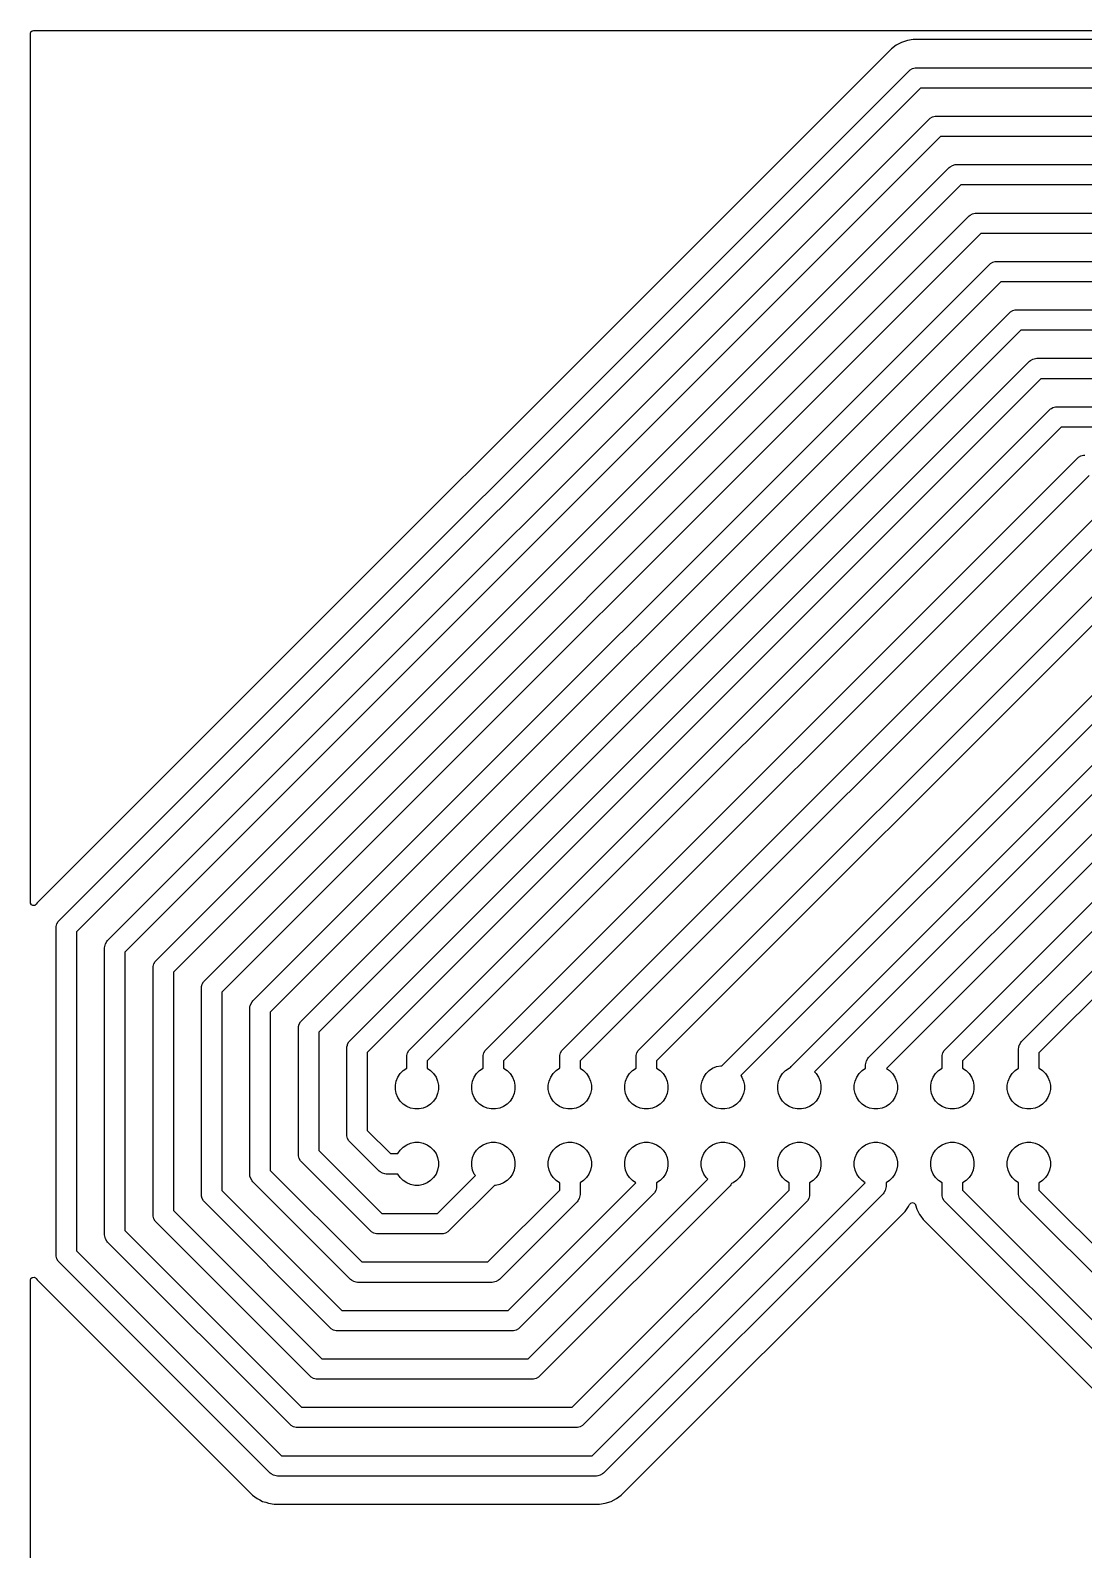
# Model space of a CAD drawing. Header units: millimetres. Extents: x 1 to 179, y 1 to 120.
# Drawn here: x 0.5 to 41.8, y 60.7 to 120.2 of the extents above; entities that cross this region are included whole.
import ezdxf

# ---------------------------------------------------------------- set-up
doc = ezdxf.new("R2010")
doc.units = ezdxf.units.MM
doc.layers.add('F.Cu', color=13, linetype='CONTINUOUS', true_color=0xc83434)

msp = doc.modelspace()

# ---------------------------------------------------------------- linework, layer by layer
at = {"layer": 'F.Cu', "linetype": 'CONTINUOUS'}
for p, q in [((0.5005, 120.1255), (0.520185, 120.192539)), ((0.5005, 86.040153), (0.5005, 120.1255)), ((0.520185, 120.192539), (0.572989, 120.238294)), ((0.572989, 120.238294), (0.6245, 120.2495)), ((0.6245, 120.2495), (179.3755, 120.2495)), ((34.898161, 119.849057), (34.673533, 119.77607)), ((35.131433, 119.886003), (34.898161, 119.849057)), ((35.131438, 119.886003), (35.131433, 119.886003)), ((35.367622, 119.886003), (35.131438, 119.886003)), ((95.271409, 119.886003), (35.367622, 119.886003)), ((34.272018, 119.530019), (0.766138, 86.024139)), ((34.463095, 119.668846), (34.272018, 119.530019)), ((34.673533, 119.77607), (34.463095, 119.668846)), ((1.62781, 85.329469), (34.966687, 118.668346)), ((34.966687, 118.668346), (35.006025, 118.702844)), ((35.006025, 118.702844), (35.096456, 118.755055)), ((35.096456, 118.755055), (35.19732, 118.782081)), ((35.19732, 118.782081), (35.24953, 118.785503)), ((35.24953, 118.785503), (95.153317, 118.785503)), ((35.415216, 117.985503), (2.310653, 84.88094)), ((94.987631, 117.985503), (35.415216, 117.985503)), ((35.793031, 116.802844), (35.883462, 116.855055)), ((35.883462, 116.855055), (35.984326, 116.882081)), ((35.984326, 116.882081), (36.036536, 116.885503)), ((36.036536, 116.885503), (94.366311, 116.885503)), ((3.52781, 84.542463), (35.753693, 116.768346)), ((35.753693, 116.768346), (35.793031, 116.802844)), ((36.202222, 116.085503), (4.210653, 84.093934)), ((94.200625, 116.085503), (36.202222, 116.085503)), ((5.42781, 83.755457), (36.5407, 114.868346)), ((36.5407, 114.868346), (36.580037, 114.902844)), ((36.580037, 114.902844), (36.670469, 114.955055)), ((36.670469, 114.955055), (36.771332, 114.982081)), ((36.771332, 114.982081), (36.823542, 114.985503)), ((36.823542, 114.985503), (91.489968, 114.985503)), ((36.989227, 114.185503), (6.110653, 83.306929)), ((91.324282, 114.185503), (36.989227, 114.185503)), ((7.32781, 82.968451), (37.327705, 112.968345)), ((37.327705, 112.968345), (37.367043, 113.002844)), ((37.367043, 113.002844), (37.457475, 113.055055)), ((37.457475, 113.055055), (37.558338, 113.082081)), ((37.558338, 113.082081), (37.610548, 113.085503)), ((37.610548, 113.085503), (90.702962, 113.085503)), ((37.776233, 112.285503), (8.010653, 82.519923)), ((90.537276, 112.285503), (37.776233, 112.285503)), ((9.22781, 82.181445), (38.114711, 111.068346)), ((38.114711, 111.068346), (38.154049, 111.102844)), ((38.154049, 111.102844), (38.24448, 111.155055)), ((38.24448, 111.155055), (38.345344, 111.182081)), ((38.345344, 111.182081), (38.397554, 111.185503)), ((38.397554, 111.185503), (89.915956, 111.185503)), ((38.56324, 110.385503), (9.910653, 81.732916)), ((89.75027, 110.385503), (38.56324, 110.385503)), ((11.12781, 81.394439), (38.901717, 109.168346)), ((38.901717, 109.168346), (38.941055, 109.202844)), ((38.941055, 109.202844), (39.031486, 109.255055)), ((39.031486, 109.255055), (39.13235, 109.282081)), ((39.13235, 109.282081), (39.18456, 109.285503)), ((39.18456, 109.285503), (89.12895, 109.285503)), ((39.350246, 108.485503), (11.810653, 80.94591)), ((88.963264, 108.485503), (39.350246, 108.485503)), ((39.688723, 107.268346), (39.728061, 107.302844)), ((39.728061, 107.302844), (39.818492, 107.355055)), ((39.818492, 107.355055), (39.919356, 107.382081)), ((39.919356, 107.382081), (39.971566, 107.385503)), ((39.971566, 107.385503), (86.977992, 107.385503)), ((13.02781, 80.607433), (39.688723, 107.268346)), ((40.137252, 106.585503), (13.710653, 80.158904)), ((86.812306, 106.585503), (40.137252, 106.585503)), ((15.37781, 80.270427), (40.475729, 105.368345)), ((40.475729, 105.368345), (40.515067, 105.402844)), ((40.515067, 105.402844), (40.546253, 105.420849)), ((40.546253, 105.420849), (40.605499, 105.455055)), ((40.605499, 105.455055), (40.706362, 105.482081)), ((40.706362, 105.482081), (40.758572, 105.485503)), ((40.758572, 105.485503), (86.190986, 105.485503)), ((40.924257, 104.685503), (16.060653, 79.821899)), ((86.0253, 104.685503), (40.924257, 104.685503)), ((18.37781, 80.270427), (41.57573, 103.468346)), ((41.57573, 103.468346), (41.615067, 103.502844)), ((41.615067, 103.502844), (41.705498, 103.555055)), ((41.705498, 103.555055), (41.806362, 103.582081)), ((41.806362, 103.582081), (41.858572, 103.585503)), ((42.024257, 102.785503), (19.060653, 79.821899)), ((21.37781, 80.270427), (42.675729, 101.568346)), ((43.124258, 100.885503), (22.060653, 79.821898)), ((24.37781, 80.270427), (43.775729, 99.668346)), ((44.224258, 98.985503), (25.060653, 79.821898)), ((27.617472, 79.63141), (45.754408, 97.768346)), ((46.202937, 97.085503), (28.367563, 79.25013)), ((30.37781, 79.644439), (46.601717, 95.868345)), ((47.050245, 95.185503), (31.253595, 79.388854)), ((33.37781, 79.957433), (47.388723, 93.968346)), ((47.837252, 93.285503), (34.076653, 79.524905)), ((36.37781, 80.270427), (48.175729, 92.068346)), ((48.624258, 91.385503), (37.060653, 79.821898)), ((39.37781, 80.583421), (48.962735, 90.168346)), ((49.411264, 89.485503), (40.060653, 80.134892)), ((0.503722, 86.012069), (0.5005, 86.040153)), ((0.538079, 85.95123), (0.503722, 86.012069)), ((0.599874, 85.918623), (0.538079, 85.95123)), ((0.669487, 85.924601), (0.599874, 85.918623)), ((0.724817, 85.967267), (0.669487, 85.924601)), ((0.766131, 86.02413), (0.724817, 85.967267)), ((0.766138, 86.024139), (0.766131, 86.02413)), ((1.541101, 85.1997), (1.593312, 85.290131)), ((1.593312, 85.290131), (1.62781, 85.329469)), ((1.510653, 85.046626), (1.514075, 85.098836)), ((1.510653, 72.211386), (1.510653, 85.046626)), ((1.514075, 85.098836), (1.541101, 85.199699)), ((1.541101, 85.199699), (1.541101, 85.1997)), ((2.310653, 84.88094), (2.310653, 72.377072)), ((3.410653, 84.25962), (3.414075, 84.31183)), ((3.410653, 72.998392), (3.410653, 84.25962)), ((3.414075, 84.31183), (3.441101, 84.412694)), ((3.441101, 84.412694), (3.493312, 84.503125)), ((3.493312, 84.503125), (3.52781, 84.542463)), ((4.210653, 84.093934), (4.210653, 73.164078)), ((5.310653, 83.472614), (5.314075, 83.524824)), ((5.310653, 73.785398), (5.310653, 83.472614)), ((5.314075, 83.524824), (5.341101, 83.625687)), ((5.341101, 83.625688), (5.393312, 83.716119)), ((5.341101, 83.625687), (5.341101, 83.625688)), ((5.393312, 83.716119), (5.42781, 83.755457)), ((6.110653, 83.306929), (6.110653, 73.951084)), ((7.241101, 82.838682), (7.293312, 82.929113)), ((7.293312, 82.929113), (7.32781, 82.968451)), ((7.210653, 82.685608), (7.214075, 82.737818)), ((7.210653, 74.572404), (7.210653, 82.685608)), ((7.214075, 82.737818), (7.226596, 82.784546)), ((7.226596, 82.784546), (7.241101, 82.838682)), ((8.010653, 82.519923), (8.010653, 74.73809)), ((9.110653, 81.898602), (9.114075, 81.950812)), ((9.110653, 75.35941), (9.110653, 81.898602)), ((9.114075, 81.950812), (9.12168, 81.979196)), ((9.12168, 81.979196), (9.141101, 82.051676)), ((9.141101, 82.051676), (9.193312, 82.142107)), ((9.193312, 82.142107), (9.22781, 82.181445)), ((9.910653, 81.732916), (9.910653, 75.525096)), ((11.010653, 81.111596), (11.014075, 81.163806)), ((11.010653, 76.146416), (11.010653, 81.111596)), ((11.014075, 81.163806), (11.015754, 81.170071)), ((11.015754, 81.170071), (11.041101, 81.26467)), ((11.041101, 81.26467), (11.093312, 81.355101)), ((11.093312, 81.355101), (11.12781, 81.394439)), ((11.810653, 80.94591), (11.810653, 76.312102)), ((12.932275, 80.444723), (12.941101, 80.477664)), ((12.941101, 80.477664), (12.993312, 80.568095)), ((12.993312, 80.568095), (13.02781, 80.607433)), ((39.291101, 80.453652), (39.343312, 80.544083)), ((39.343312, 80.544083), (39.37781, 80.583421)), ((12.910653, 80.32459), (12.914075, 80.3768)), ((12.910653, 76.933422), (12.910653, 80.32459)), ((12.914075, 80.3768), (12.932275, 80.444723)), ((13.710653, 80.158904), (13.710653, 77.099108)), ((15.260653, 79.987584), (15.264075, 80.039794)), ((15.260653, 79.535421), (15.260653, 79.987584)), ((15.264075, 80.039794), (15.291101, 80.140657)), ((15.291101, 80.140658), (15.343312, 80.231089)), ((15.291101, 80.140657), (15.291101, 80.140658)), ((15.343312, 80.231089), (15.37781, 80.270427)), ((18.260653, 79.987584), (18.264075, 80.039794)), ((18.260653, 79.535421), (18.260653, 79.987584)), ((18.264075, 80.039794), (18.291101, 80.140657)), ((18.291101, 80.140658), (18.343312, 80.231089)), ((18.291101, 80.140657), (18.291101, 80.140658)), ((18.343312, 80.231089), (18.37781, 80.270427)), ((21.260653, 79.987584), (21.264075, 80.039794)), ((21.260653, 79.535421), (21.260653, 79.987584)), ((21.264075, 80.039794), (21.291101, 80.140657)), ((21.291101, 80.140658), (21.343312, 80.231089)), ((21.291101, 80.140657), (21.291101, 80.140658)), ((21.343312, 80.231089), (21.37781, 80.270427)), ((24.260653, 79.987584), (24.264075, 80.039794)), ((24.260653, 79.535421), (24.260653, 79.987584)), ((24.264075, 80.039794), (24.291101, 80.140657)), ((24.291101, 80.140658), (24.343312, 80.231089)), ((24.291101, 80.140657), (24.291101, 80.140658)), ((24.343312, 80.231089), (24.37781, 80.270427)), ((33.291101, 79.827664), (33.343312, 79.918095)), ((33.343312, 79.918095), (33.37781, 79.957433)), ((36.260653, 79.987584), (36.264075, 80.039794)), ((36.260653, 79.535421), (36.260653, 79.987584)), ((36.264075, 80.039794), (36.291101, 80.140657)), ((36.291101, 80.140658), (36.343312, 80.231089)), ((36.291101, 80.140657), (36.291101, 80.140658)), ((36.343312, 80.231089), (36.37781, 80.270427)), ((39.260653, 80.300578), (39.264075, 80.352788)), ((39.260653, 79.535421), (39.260653, 80.300578)), ((39.264075, 80.352788), (39.288709, 80.444723)), ((39.288709, 80.444723), (39.291101, 80.453652)), ((40.060653, 80.134892), (40.060653, 79.535421)), ((14.91102, 79.18619), (15.003594, 79.324737)), ((15.003594, 79.324737), (15.121419, 79.442562)), ((15.121419, 79.442562), (15.259966, 79.535136)), ((15.259966, 79.535136), (15.260653, 79.535421)), ((16.060653, 79.821899), (16.060653, 79.535421)), ((16.060653, 79.535421), (16.06134, 79.535136)), ((16.06134, 79.535136), (16.199887, 79.442562)), ((16.199887, 79.442562), (16.317712, 79.324737)), ((16.317712, 79.324737), (16.410286, 79.18619)), ((17.91102, 79.18619), (18.003594, 79.324737)), ((18.003594, 79.324737), (18.121419, 79.442562)), ((18.121419, 79.442562), (18.259966, 79.535136)), ((18.259966, 79.535136), (18.260653, 79.535421)), ((19.060653, 79.821899), (19.060653, 79.535421)), ((19.060653, 79.535421), (19.06134, 79.535136)), ((19.06134, 79.535136), (19.199887, 79.442562)), ((19.199887, 79.442562), (19.317712, 79.324737)), ((19.317712, 79.324737), (19.410286, 79.18619)), ((20.91102, 79.18619), (21.003594, 79.324737)), ((21.003594, 79.324737), (21.121419, 79.442562)), ((21.121419, 79.442562), (21.259966, 79.535136)), ((21.259966, 79.535136), (21.260653, 79.535421)), ((22.060653, 79.821898), (22.060653, 79.535421)), ((22.060653, 79.535421), (22.06134, 79.535136)), ((22.06134, 79.535136), (22.199887, 79.442562)), ((22.199887, 79.442562), (22.317712, 79.324737)), ((22.317712, 79.324737), (22.410286, 79.18619)), ((23.91102, 79.18619), (24.003594, 79.324737)), ((24.003594, 79.324737), (24.121419, 79.442562)), ((24.121419, 79.442562), (24.259966, 79.535136)), ((24.259966, 79.535136), (24.260653, 79.535421)), ((25.060653, 79.821898), (25.060653, 79.535421)), ((25.060653, 79.535421), (25.06134, 79.535136)), ((25.06134, 79.535136), (25.199887, 79.442562)), ((25.199887, 79.442562), (25.317712, 79.324737)), ((25.317712, 79.324737), (25.410286, 79.18619)), ((26.91102, 79.18619), (27.003594, 79.324737)), ((27.003594, 79.324737), (27.121419, 79.442562)), ((27.121419, 79.442562), (27.259966, 79.535136)), ((27.259966, 79.535136), (27.413911, 79.598902)), ((27.413911, 79.598902), (27.577338, 79.63141)), ((27.577338, 79.63141), (27.617472, 79.63141)), ((29.91102, 79.18619), (30.003594, 79.324737)), ((30.003594, 79.324737), (30.121419, 79.442562)), ((30.121419, 79.442562), (30.259966, 79.535136)), ((30.259966, 79.535136), (30.316417, 79.558519)), ((30.316417, 79.558519), (30.343312, 79.605101)), ((30.343312, 79.605101), (30.37781, 79.644439)), ((31.253595, 79.388854), (31.317712, 79.324737)), ((31.317712, 79.324737), (31.410286, 79.18619)), ((32.91102, 79.18619), (33.003594, 79.324737)), ((33.003594, 79.324737), (33.121419, 79.442562)), ((33.121419, 79.442562), (33.259966, 79.535136)), ((33.259966, 79.535136), (33.260653, 79.535421)), ((33.260653, 79.67459), (33.264075, 79.7268)), ((33.260653, 79.535421), (33.260653, 79.67459)), ((33.264075, 79.7268), (33.291101, 79.827663)), ((33.291101, 79.827663), (33.291101, 79.827664)), ((34.076653, 79.524905), (34.199887, 79.442562)), ((34.199887, 79.442562), (34.317712, 79.324737)), ((34.317712, 79.324737), (34.410286, 79.18619)), ((35.91102, 79.18619), (36.003594, 79.324737)), ((36.003594, 79.324737), (36.121419, 79.442562)), ((36.121419, 79.442562), (36.259966, 79.535136)), ((36.259966, 79.535136), (36.260653, 79.535421)), ((37.060653, 79.821898), (37.060653, 79.535421)), ((37.060653, 79.535421), (37.06134, 79.535136)), ((37.06134, 79.535136), (37.199887, 79.442562)), ((37.199887, 79.442562), (37.317712, 79.324737)), ((37.317712, 79.324737), (37.410286, 79.18619)), ((38.91102, 79.18619), (39.003594, 79.324737)), ((39.003594, 79.324737), (39.121419, 79.442562)), ((39.121419, 79.442562), (39.259966, 79.535136)), ((39.259966, 79.535136), (39.260653, 79.535421)), ((40.060653, 79.535421), (40.06134, 79.535136)), ((40.06134, 79.535136), (40.199887, 79.442562)), ((40.199887, 79.442562), (40.317712, 79.324737)), ((40.317712, 79.324737), (40.410286, 79.18619)), ((14.814746, 78.868818), (14.847254, 79.032245)), ((14.814746, 78.702188), (14.814746, 78.868818)), ((14.847254, 78.538761), (14.814746, 78.702188)), ((14.847254, 79.032245), (14.91102, 79.18619)), ((16.410286, 79.18619), (16.474052, 79.032245)), ((16.474052, 79.032245), (16.50656, 78.868818)), ((16.50656, 78.702188), (16.474052, 78.538761)), ((16.50656, 78.868818), (16.50656, 78.702188)), ((17.814746, 78.868818), (17.847254, 79.032245)), ((17.814746, 78.702188), (17.814746, 78.868818)), ((17.847254, 78.538761), (17.814746, 78.702188)), ((17.847254, 79.032245), (17.91102, 79.18619)), ((19.410286, 79.18619), (19.474052, 79.032245)), ((19.474052, 79.032245), (19.50656, 78.868818)), ((19.50656, 78.702188), (19.474052, 78.538761)), ((19.50656, 78.868818), (19.50656, 78.702188)), ((20.814746, 78.868818), (20.847254, 79.032245)), ((20.814746, 78.702188), (20.814746, 78.868818)), ((20.847254, 78.538761), (20.814746, 78.702188)), ((20.847254, 79.032245), (20.91102, 79.18619)), ((22.410286, 79.18619), (22.474052, 79.032245)), ((22.474052, 79.032245), (22.50656, 78.868818)), ((22.50656, 78.702188), (22.474052, 78.538761)), ((22.50656, 78.868818), (22.50656, 78.702188)), ((23.814746, 78.868818), (23.847254, 79.032245)), ((23.814746, 78.702188), (23.814746, 78.868818)), ((23.847254, 78.538761), (23.814746, 78.702188)), ((23.847254, 79.032245), (23.91102, 79.18619)), ((25.410286, 79.18619), (25.474052, 79.032245)), ((25.474052, 79.032245), (25.50656, 78.868818)), ((25.50656, 78.702188), (25.474052, 78.538761)), ((25.50656, 78.868818), (25.50656, 78.702188)), ((26.814746, 78.868818), (26.847254, 79.032245)), ((26.814746, 78.702188), (26.814746, 78.868818)), ((26.847254, 78.538761), (26.814746, 78.702188)), ((26.847254, 79.032245), (26.91102, 79.18619)), ((28.367563, 79.25013), (28.410286, 79.18619)), ((28.410286, 79.18619), (28.474052, 79.032245)), ((28.474052, 79.032245), (28.50656, 78.868818)), ((28.50656, 78.702188), (28.474052, 78.538761)), ((28.50656, 78.868818), (28.50656, 78.702188)), ((29.814746, 78.868818), (29.847254, 79.032245)), ((29.814746, 78.702188), (29.814746, 78.868818)), ((29.847254, 78.538761), (29.814746, 78.702188)), ((29.847254, 79.032245), (29.91102, 79.18619)), ((31.410286, 79.18619), (31.474052, 79.032245)), ((31.474052, 79.032245), (31.50656, 78.868818)), ((31.50656, 78.702188), (31.474052, 78.538761)), ((31.50656, 78.868818), (31.50656, 78.702188)), ((32.814746, 78.868818), (32.847254, 79.032245)), ((32.814746, 78.702188), (32.814746, 78.868818)), ((32.847254, 78.538761), (32.814746, 78.702188)), ((32.847254, 79.032245), (32.91102, 79.18619)), ((34.410286, 79.18619), (34.474052, 79.032245)), ((34.474052, 79.032245), (34.50656, 78.868818)), ((34.50656, 78.702188), (34.474052, 78.538761)), ((34.50656, 78.868818), (34.50656, 78.702188)), ((35.814746, 78.868818), (35.847254, 79.032245)), ((35.814746, 78.702188), (35.814746, 78.868818)), ((35.847254, 78.538761), (35.814746, 78.702188)), ((35.847254, 79.032245), (35.91102, 79.18619)), ((37.410286, 79.18619), (37.474052, 79.032245)), ((37.474052, 79.032245), (37.50656, 78.868818)), ((37.50656, 78.702188), (37.474052, 78.538761)), ((37.50656, 78.868818), (37.50656, 78.702188)), ((38.814746, 78.868818), (38.847254, 79.032245)), ((38.814746, 78.702188), (38.814746, 78.868818)), ((38.847254, 78.538761), (38.814746, 78.702188)), ((38.847254, 79.032245), (38.91102, 79.18619)), ((40.410286, 79.18619), (40.474052, 79.032245)), ((40.474052, 79.032245), (40.50656, 78.868818)), ((40.50656, 78.702188), (40.474052, 78.538761)), ((40.50656, 78.868818), (40.50656, 78.702188)), ((14.91102, 78.384816), (14.847254, 78.538761)), ((15.003594, 78.246269), (14.91102, 78.384816)), ((15.121419, 78.128444), (15.003594, 78.246269)), ((15.259966, 78.03587), (15.121419, 78.128444)), ((16.199887, 78.128444), (16.06134, 78.03587)), ((16.317712, 78.246269), (16.199887, 78.128444)), ((16.410286, 78.384816), (16.317712, 78.246269)), ((16.474052, 78.538761), (16.410286, 78.384816)), ((17.91102, 78.384816), (17.847254, 78.538761)), ((18.003594, 78.246269), (17.91102, 78.384816)), ((18.121419, 78.128444), (18.003594, 78.246269)), ((18.259966, 78.03587), (18.121419, 78.128444)), ((19.199887, 78.128444), (19.06134, 78.03587)), ((19.317712, 78.246269), (19.199887, 78.128444)), ((19.410286, 78.384816), (19.317712, 78.246269)), ((19.474052, 78.538761), (19.410286, 78.384816)), ((20.91102, 78.384816), (20.847254, 78.538761)), ((21.003594, 78.246269), (20.91102, 78.384816)), ((21.121419, 78.128444), (21.003594, 78.246269)), ((21.259966, 78.03587), (21.121419, 78.128444)), ((22.199887, 78.128444), (22.06134, 78.03587)), ((22.317712, 78.246269), (22.199887, 78.128444)), ((22.410286, 78.384816), (22.317712, 78.246269)), ((22.474052, 78.538761), (22.410286, 78.384816)), ((23.91102, 78.384816), (23.847254, 78.538761)), ((24.003594, 78.246269), (23.91102, 78.384816)), ((24.121419, 78.128444), (24.003594, 78.246269)), ((24.259966, 78.03587), (24.121419, 78.128444)), ((25.199887, 78.128444), (25.06134, 78.03587)), ((25.317712, 78.246269), (25.199887, 78.128444)), ((25.410286, 78.384816), (25.317712, 78.246269)), ((25.474052, 78.538761), (25.410286, 78.384816)), ((26.91102, 78.384816), (26.847254, 78.538761)), ((27.003594, 78.246269), (26.91102, 78.384816)), ((27.121419, 78.128444), (27.003594, 78.246269)), ((27.259966, 78.03587), (27.121419, 78.128444)), ((28.199887, 78.128444), (28.06134, 78.03587)), ((28.317712, 78.246269), (28.199887, 78.128444)), ((28.410286, 78.384816), (28.317712, 78.246269)), ((28.474052, 78.538761), (28.410286, 78.384816)), ((29.91102, 78.384816), (29.847254, 78.538761)), ((30.003594, 78.246269), (29.91102, 78.384816)), ((30.121419, 78.128444), (30.003594, 78.246269)), ((30.259966, 78.03587), (30.121419, 78.128444)), ((31.199887, 78.128444), (31.06134, 78.03587)), ((31.317712, 78.246269), (31.199887, 78.128444)), ((31.410286, 78.384816), (31.317712, 78.246269)), ((31.474052, 78.538761), (31.410286, 78.384816)), ((32.91102, 78.384816), (32.847254, 78.538761)), ((33.003594, 78.246269), (32.91102, 78.384816)), ((33.121419, 78.128444), (33.003594, 78.246269)), ((33.259966, 78.03587), (33.121419, 78.128444)), ((34.199887, 78.128444), (34.06134, 78.03587)), ((34.317712, 78.246269), (34.199887, 78.128444)), ((34.410286, 78.384816), (34.317712, 78.246269)), ((34.474052, 78.538761), (34.410286, 78.384816)), ((35.91102, 78.384816), (35.847254, 78.538761)), ((36.003594, 78.246269), (35.91102, 78.384816)), ((36.121419, 78.128444), (36.003594, 78.246269)), ((36.259966, 78.03587), (36.121419, 78.128444)), ((37.199887, 78.128444), (37.06134, 78.03587)), ((37.317712, 78.246269), (37.199887, 78.128444)), ((37.410286, 78.384816), (37.317712, 78.246269)), ((37.474052, 78.538761), (37.410286, 78.384816)), ((38.91102, 78.384816), (38.847254, 78.538761)), ((39.003594, 78.246269), (38.91102, 78.384816)), ((39.121419, 78.128444), (39.003594, 78.246269)), ((39.259966, 78.03587), (39.121419, 78.128444)), ((40.199887, 78.128444), (40.06134, 78.03587)), ((40.317712, 78.246269), (40.199887, 78.128444)), ((40.410286, 78.384816), (40.317712, 78.246269)), ((40.474052, 78.538761), (40.410286, 78.384816)), ((15.413911, 77.972104), (15.259966, 78.03587)), ((15.577338, 77.939596), (15.413911, 77.972104)), ((15.743968, 77.939596), (15.577338, 77.939596)), ((15.907395, 77.972104), (15.743968, 77.939596)), ((16.06134, 78.03587), (15.907395, 77.972104)), ((18.413911, 77.972104), (18.259966, 78.03587)), ((18.577338, 77.939596), (18.413911, 77.972104)), ((18.743968, 77.939596), (18.577338, 77.939596)), ((18.907395, 77.972104), (18.743968, 77.939596)), ((19.06134, 78.03587), (18.907395, 77.972104)), ((21.413911, 77.972104), (21.259966, 78.03587)), ((21.577338, 77.939596), (21.413911, 77.972104)), ((21.743968, 77.939596), (21.577338, 77.939596)), ((21.907395, 77.972104), (21.743968, 77.939596)), ((22.06134, 78.03587), (21.907395, 77.972104)), ((24.413911, 77.972104), (24.259966, 78.03587)), ((24.577338, 77.939596), (24.413911, 77.972104)), ((24.743968, 77.939596), (24.577338, 77.939596)), ((24.907395, 77.972104), (24.743968, 77.939596)), ((25.06134, 78.03587), (24.907395, 77.972104)), ((27.413911, 77.972104), (27.259966, 78.03587)), ((27.577338, 77.939596), (27.413911, 77.972104)), ((27.743968, 77.939596), (27.577338, 77.939596)), ((27.907395, 77.972104), (27.743968, 77.939596)), ((28.06134, 78.03587), (27.907395, 77.972104)), ((30.413911, 77.972104), (30.259966, 78.03587)), ((30.577338, 77.939596), (30.413911, 77.972104)), ((30.743968, 77.939596), (30.577338, 77.939596)), ((30.907395, 77.972104), (30.743968, 77.939596)), ((31.06134, 78.03587), (30.907395, 77.972104)), ((33.413911, 77.972104), (33.259966, 78.03587)), ((33.577338, 77.939596), (33.413911, 77.972104)), ((33.743968, 77.939596), (33.577338, 77.939596)), ((33.907395, 77.972104), (33.743968, 77.939596)), ((34.06134, 78.03587), (33.907395, 77.972104)), ((36.413911, 77.972104), (36.259966, 78.03587)), ((36.577338, 77.939596), (36.413911, 77.972104)), ((36.743968, 77.939596), (36.577338, 77.939596)), ((36.907395, 77.972104), (36.743968, 77.939596)), ((37.06134, 78.03587), (36.907395, 77.972104)), ((39.413911, 77.972104), (39.259966, 78.03587)), ((39.577338, 77.939596), (39.413911, 77.972104)), ((39.743968, 77.939596), (39.577338, 77.939596)), ((39.907395, 77.972104), (39.743968, 77.939596)), ((40.06134, 78.03587), (39.907395, 77.972104)), ((12.914075, 76.881212), (12.910653, 76.933422)), ((13.710653, 77.099108), (14.624257, 76.185503)), ((11.810653, 76.312102), (14.287252, 73.835503)), ((12.941101, 76.780348), (12.914075, 76.881212)), ((12.993312, 76.689917), (12.941101, 76.780348)), ((13.02781, 76.650579), (12.993312, 76.689917)), ((14.17573, 75.50266), (13.02781, 76.650579)), ((14.91102, 76.18619), (15.003594, 76.324737)), ((15.003594, 76.324737), (15.121419, 76.442562)), ((15.121419, 76.442562), (15.259966, 76.535136)), ((15.259966, 76.535136), (15.413911, 76.598902)), ((15.413911, 76.598902), (15.577338, 76.63141)), ((15.577338, 76.63141), (15.743968, 76.63141)), ((15.743968, 76.63141), (15.907395, 76.598902)), ((15.907395, 76.598902), (16.06134, 76.535136)), ((16.06134, 76.535136), (16.199887, 76.442562)), ((16.199887, 76.442562), (16.317712, 76.324737)), ((16.317712, 76.324737), (16.410286, 76.18619)), ((17.91102, 76.18619), (18.003594, 76.324737)), ((18.003594, 76.324737), (18.121419, 76.442562)), ((18.121419, 76.442562), (18.259966, 76.535136)), ((18.259966, 76.535136), (18.413911, 76.598902)), ((18.413911, 76.598902), (18.577338, 76.63141)), ((18.577338, 76.63141), (18.743968, 76.63141)), ((18.743968, 76.63141), (18.907395, 76.598902)), ((18.907395, 76.598902), (19.06134, 76.535136)), ((19.06134, 76.535136), (19.199887, 76.442562)), ((19.199887, 76.442562), (19.317712, 76.324737)), ((19.317712, 76.324737), (19.410286, 76.18619)), ((20.91102, 76.18619), (21.003594, 76.324737)), ((21.003594, 76.324737), (21.121419, 76.442562)), ((21.121419, 76.442562), (21.259966, 76.535136)), ((21.259966, 76.535136), (21.413911, 76.598902)), ((21.413911, 76.598902), (21.577338, 76.63141)), ((21.577338, 76.63141), (21.743968, 76.63141)), ((21.743968, 76.63141), (21.907395, 76.598902)), ((21.907395, 76.598902), (22.06134, 76.535136)), ((22.06134, 76.535136), (22.199887, 76.442562)), ((22.199887, 76.442562), (22.317712, 76.324737)), ((22.317712, 76.324737), (22.410286, 76.18619)), ((23.91102, 76.18619), (24.003594, 76.324737)), ((24.003594, 76.324737), (24.121419, 76.442562)), ((24.121419, 76.442562), (24.259966, 76.535136)), ((24.259966, 76.535136), (24.413911, 76.598902)), ((24.413911, 76.598902), (24.577338, 76.63141)), ((24.577338, 76.63141), (24.743968, 76.63141)), ((24.743968, 76.63141), (24.907395, 76.598902)), ((24.907395, 76.598902), (25.06134, 76.535136)), ((25.06134, 76.535136), (25.199887, 76.442562)), ((25.199887, 76.442562), (25.317712, 76.324737)), ((25.317712, 76.324737), (25.410286, 76.18619)), ((26.91102, 76.18619), (27.003594, 76.324737)), ((27.003594, 76.324737), (27.121419, 76.442562)), ((27.121419, 76.442562), (27.259966, 76.535136)), ((27.259966, 76.535136), (27.413911, 76.598902)), ((27.413911, 76.598902), (27.577338, 76.63141)), ((27.577338, 76.63141), (27.743968, 76.63141)), ((27.743968, 76.63141), (27.907395, 76.598902)), ((27.907395, 76.598902), (28.06134, 76.535136)), ((28.06134, 76.535136), (28.199887, 76.442562)), ((28.199887, 76.442562), (28.317712, 76.324737)), ((28.317712, 76.324737), (28.410286, 76.18619)), ((29.91102, 76.18619), (30.003594, 76.324737)), ((30.003594, 76.324737), (30.121419, 76.442562)), ((30.121419, 76.442562), (30.259966, 76.535136)), ((30.259966, 76.535136), (30.413911, 76.598902)), ((30.413911, 76.598902), (30.577338, 76.63141)), ((30.577338, 76.63141), (30.743968, 76.63141)), ((30.743968, 76.63141), (30.907395, 76.598902)), ((30.907395, 76.598902), (31.06134, 76.535136)), ((31.06134, 76.535136), (31.199887, 76.442562)), ((31.199887, 76.442562), (31.317712, 76.324737)), ((31.317712, 76.324737), (31.410286, 76.18619)), ((32.91102, 76.18619), (33.003594, 76.324737)), ((33.003594, 76.324737), (33.121419, 76.442562)), ((33.121419, 76.442562), (33.259966, 76.535136)), ((33.259966, 76.535136), (33.413911, 76.598902)), ((33.413911, 76.598902), (33.577338, 76.63141)), ((33.577338, 76.63141), (33.743968, 76.63141)), ((33.743968, 76.63141), (33.907395, 76.598902)), ((33.907395, 76.598902), (34.06134, 76.535136)), ((34.06134, 76.535136), (34.199887, 76.442562)), ((34.199887, 76.442562), (34.317712, 76.324737)), ((34.317712, 76.324737), (34.410286, 76.18619)), ((35.91102, 76.18619), (36.003594, 76.324737)), ((36.003594, 76.324737), (36.121419, 76.442562)), ((36.121419, 76.442562), (36.259966, 76.535136)), ((36.259966, 76.535136), (36.413911, 76.598902)), ((36.413911, 76.598902), (36.577338, 76.63141)), ((36.577338, 76.63141), (36.743968, 76.63141)), ((36.743968, 76.63141), (36.907395, 76.598902)), ((36.907395, 76.598902), (37.06134, 76.535136)), ((37.06134, 76.535136), (37.199887, 76.442562)), ((37.199887, 76.442562), (37.317712, 76.324737)), ((37.317712, 76.324737), (37.410286, 76.18619)), ((38.91102, 76.18619), (39.003594, 76.324737)), ((39.003594, 76.324737), (39.121419, 76.442562)), ((39.121419, 76.442562), (39.259966, 76.535136)), ((39.259966, 76.535136), (39.413911, 76.598902)), ((39.413911, 76.598902), (39.577338, 76.63141)), ((39.577338, 76.63141), (39.743968, 76.63141)), ((39.743968, 76.63141), (39.907395, 76.598902)), ((39.907395, 76.598902), (40.06134, 76.535136)), ((40.06134, 76.535136), (40.199887, 76.442562)), ((40.199887, 76.442562), (40.317712, 76.324737)), ((40.317712, 76.324737), (40.410286, 76.18619)), ((11.014075, 76.094206), (11.010653, 76.146416)), ((11.041101, 75.993342), (11.014075, 76.094206)), ((11.093312, 75.902911), (11.041101, 75.993342)), ((11.12781, 75.863573), (11.093312, 75.902911)), ((13.838723, 73.15266), (11.12781, 75.863573)), ((14.624257, 76.185503), (14.910735, 76.185503)), ((14.910735, 76.185503), (14.91102, 76.18619)), ((16.410286, 76.18619), (16.474052, 76.032245)), ((16.474052, 76.032245), (16.50656, 75.868818)), ((16.50656, 75.702188), (16.474052, 75.538761)), ((16.50656, 75.868818), (16.50656, 75.702188)), ((17.814746, 75.868818), (17.847254, 76.032245)), ((17.814746, 75.702188), (17.814746, 75.868818)), ((17.847254, 75.538761), (17.814746, 75.702188)), ((17.847254, 76.032245), (17.91102, 76.18619)), ((19.410286, 76.18619), (19.474052, 76.032245)), ((19.474052, 76.032245), (19.50656, 75.868818)), ((19.50656, 75.702188), (19.474052, 75.538761)), ((19.50656, 75.868818), (19.50656, 75.702188)), ((20.814746, 75.868818), (20.847254, 76.032245)), ((20.814746, 75.702188), (20.814746, 75.868818)), ((20.847254, 75.538761), (20.814746, 75.702188)), ((20.847254, 76.032245), (20.91102, 76.18619)), ((22.410286, 76.18619), (22.474052, 76.032245)), ((22.474052, 76.032245), (22.50656, 75.868818)), ((22.50656, 75.702188), (22.474052, 75.538761)), ((22.50656, 75.868818), (22.50656, 75.702188)), ((23.814746, 75.868818), (23.847254, 76.032245)), ((23.814746, 75.702188), (23.814746, 75.868818)), ((23.847254, 75.538761), (23.814746, 75.702188)), ((23.847254, 76.032245), (23.91102, 76.18619)), ((25.410286, 76.18619), (25.474052, 76.032245)), ((25.474052, 76.032245), (25.50656, 75.868818)), ((25.50656, 75.702188), (25.474052, 75.538761)), ((25.50656, 75.868818), (25.50656, 75.702188)), ((26.814746, 75.868818), (26.847254, 76.032245)), ((26.814746, 75.702188), (26.814746, 75.868818)), ((26.847254, 75.538761), (26.814746, 75.702188)), ((26.847254, 76.032245), (26.91102, 76.18619)), ((28.410286, 76.18619), (28.474052, 76.032245)), ((28.474052, 76.032245), (28.50656, 75.868818)), ((28.50656, 75.702188), (28.474052, 75.538761)), ((28.50656, 75.868818), (28.50656, 75.702188)), ((29.814746, 75.868818), (29.847254, 76.032245)), ((29.814746, 75.702188), (29.814746, 75.868818)), ((29.847254, 75.538761), (29.814746, 75.702188)), ((29.847254, 76.032245), (29.91102, 76.18619)), ((31.410286, 76.18619), (31.474052, 76.032245)), ((31.474052, 76.032245), (31.50656, 75.868818)), ((31.50656, 75.702188), (31.474052, 75.538761)), ((31.50656, 75.868818), (31.50656, 75.702188)), ((32.814746, 75.868818), (32.847254, 76.032245)), ((32.814746, 75.702188), (32.814746, 75.868818)), ((32.847254, 75.538761), (32.814746, 75.702188)), ((32.847254, 76.032245), (32.91102, 76.18619)), ((34.410286, 76.18619), (34.474052, 76.032245)), ((34.474052, 76.032245), (34.50656, 75.868818)), ((34.50656, 75.702188), (34.474052, 75.538761)), ((34.50656, 75.868818), (34.50656, 75.702188)), ((35.814746, 75.868818), (35.847254, 76.032245)), ((35.814746, 75.702188), (35.814746, 75.868818)), ((35.847254, 75.538761), (35.814746, 75.702188)), ((35.847254, 76.032245), (35.91102, 76.18619)), ((37.410286, 76.18619), (37.474052, 76.032245)), ((37.474052, 76.032245), (37.50656, 75.868818)), ((37.50656, 75.702188), (37.474052, 75.538761)), ((37.50656, 75.868818), (37.50656, 75.702188)), ((38.814746, 75.868818), (38.847254, 76.032245)), ((38.814746, 75.702188), (38.814746, 75.868818)), ((38.847254, 75.538761), (38.814746, 75.702188)), ((38.847254, 76.032245), (38.91102, 76.18619)), ((40.410286, 76.18619), (40.474052, 76.032245)), ((40.474052, 76.032245), (40.50656, 75.868818)), ((40.50656, 75.702188), (40.474052, 75.538761)), ((40.50656, 75.868818), (40.50656, 75.702188)), ((9.114075, 75.3072), (9.110653, 75.35941)), ((9.141101, 75.206336), (9.114075, 75.3072)), ((9.193312, 75.115905), (9.141101, 75.206336)), ((9.22781, 75.076567), (9.193312, 75.115905)), ((9.910653, 75.525096), (13.500246, 71.935503)), ((14.215067, 75.468162), (14.17573, 75.50266)), ((14.305499, 75.415951), (14.215067, 75.468162)), ((14.406362, 75.388925), (14.305499, 75.415951)), ((14.458572, 75.385503), (14.406362, 75.388925)), ((14.910735, 75.385503), (14.458572, 75.385503)), ((14.91102, 75.384816), (14.910735, 75.385503)), ((15.003594, 75.246269), (14.91102, 75.384816)), ((15.121419, 75.128444), (15.003594, 75.246269)), ((15.259966, 75.03587), (15.121419, 75.128444)), ((16.199887, 75.128444), (16.06134, 75.03587)), ((16.317712, 75.246269), (16.199887, 75.128444)), ((16.410286, 75.384816), (16.317712, 75.246269)), ((16.474052, 75.538761), (16.410286, 75.384816)), ((16.468369, 73.835503), (17.953743, 75.320877)), ((17.91102, 75.384816), (17.847254, 75.538761)), ((17.953743, 75.320877), (17.91102, 75.384816)), ((19.199887, 75.128444), (19.06134, 75.03587)), ((19.317712, 75.246269), (19.199887, 75.128444)), ((19.410286, 75.384816), (19.317712, 75.246269)), ((19.474052, 75.538761), (19.410286, 75.384816)), ((20.02106, 68.135503), (27.06771, 75.182153)), ((20.91102, 75.384816), (20.847254, 75.538761)), ((21.003594, 75.246269), (20.91102, 75.384816)), ((21.121419, 75.128444), (21.003594, 75.246269)), ((21.259966, 75.03587), (21.121419, 75.128444)), ((22.199887, 75.128444), (22.06134, 75.03587)), ((22.317712, 75.246269), (22.199887, 75.128444)), ((22.410286, 75.384816), (22.317712, 75.246269)), ((22.474052, 75.538761), (22.410286, 75.384816)), ((23.91102, 75.384816), (23.847254, 75.538761)), ((24.003594, 75.246269), (23.91102, 75.384816)), ((24.121419, 75.128444), (24.003594, 75.246269)), ((24.244653, 75.046102), (24.121419, 75.128444)), ((25.199887, 75.128444), (25.06134, 75.03587)), ((25.317712, 75.246269), (25.199887, 75.128444)), ((25.410286, 75.384816), (25.317712, 75.246269)), ((25.474052, 75.538761), (25.410286, 75.384816)), ((26.91102, 75.384816), (26.847254, 75.538761)), ((27.003594, 75.246269), (26.91102, 75.384816)), ((27.06771, 75.182153), (27.003594, 75.246269)), ((28.199887, 75.128444), (28.06134, 75.03587)), ((28.317712, 75.246269), (28.199887, 75.128444)), ((28.410286, 75.384816), (28.317712, 75.246269)), ((28.474052, 75.538761), (28.410286, 75.384816)), ((29.91102, 75.384816), (29.847254, 75.538761)), ((30.003594, 75.246269), (29.91102, 75.384816)), ((30.121419, 75.128444), (30.003594, 75.246269)), ((30.259966, 75.03587), (30.121419, 75.128444)), ((31.199887, 75.128444), (31.06134, 75.03587)), ((31.317712, 75.246269), (31.199887, 75.128444)), ((31.410286, 75.384816), (31.317712, 75.246269)), ((31.474052, 75.538761), (31.410286, 75.384816)), ((32.91102, 75.384816), (32.847254, 75.538761)), ((33.003594, 75.246269), (32.91102, 75.384816)), ((33.121419, 75.128444), (33.003594, 75.246269)), ((33.244652, 75.046102), (33.121419, 75.128444)), ((34.199887, 75.128444), (34.06134, 75.03587)), ((34.317712, 75.246269), (34.199887, 75.128444)), ((34.410286, 75.384816), (34.317712, 75.246269)), ((34.474052, 75.538761), (34.410286, 75.384816)), ((35.91102, 75.384816), (35.847254, 75.538761)), ((36.003594, 75.246269), (35.91102, 75.384816)), ((36.121419, 75.128444), (36.003594, 75.246269)), ((36.259966, 75.03587), (36.121419, 75.128444)), ((37.199887, 75.128444), (37.06134, 75.03587)), ((37.317712, 75.246269), (37.199887, 75.128444)), ((37.410286, 75.384816), (37.317712, 75.246269)), ((37.474052, 75.538761), (37.410286, 75.384816)), ((38.91102, 75.384816), (38.847254, 75.538761)), ((39.003594, 75.246269), (38.91102, 75.384816)), ((39.121419, 75.128444), (39.003594, 75.246269)), ((39.259966, 75.03587), (39.121419, 75.128444)), ((40.199887, 75.128444), (40.06134, 75.03587)), ((40.317712, 75.246269), (40.199887, 75.128444)), ((40.410286, 75.384816), (40.317712, 75.246269)), ((40.474052, 75.538761), (40.410286, 75.384816)), ((7.214075, 74.520194), (7.210653, 74.572404)), ((7.241101, 74.41933), (7.214075, 74.520194)), ((8.010653, 74.73809), (12.713239, 70.035503)), ((13.051717, 71.25266), (9.22781, 75.076567)), ((15.413911, 74.972104), (15.259966, 75.03587)), ((15.577338, 74.939596), (15.413911, 74.972104)), ((15.743968, 74.939596), (15.577338, 74.939596)), ((15.907395, 74.972104), (15.743968, 74.939596)), ((16.06134, 75.03587), (15.907395, 74.972104)), ((18.703833, 74.939596), (16.916898, 73.15266)), ((18.447048, 71.935503), (21.260653, 74.749108)), ((18.743968, 74.939596), (18.703833, 74.939596)), ((18.907395, 74.972104), (18.743968, 74.939596)), ((19.06134, 75.03587), (18.907395, 74.972104)), ((19.234054, 70.035503), (24.244653, 75.046102)), ((24.943496, 74.613574), (19.682583, 69.35266)), ((27.943496, 74.926568), (20.469589, 67.45266)), ((21.260653, 75.035586), (21.259966, 75.03587)), ((21.260653, 74.749108), (21.260653, 75.035586)), ((21.747048, 66.235503), (30.260653, 74.749108)), ((22.057231, 74.531212), (22.030205, 74.430349)), ((22.060653, 74.583422), (22.057231, 74.531212)), ((22.06134, 75.03587), (22.060653, 75.035586)), ((22.060653, 75.035586), (22.060653, 74.583422)), ((22.534054, 64.335503), (33.244652, 75.046102)), ((33.943496, 74.613573), (22.982583, 63.65266)), ((24.977994, 74.652911), (24.943496, 74.613574)), ((25.030205, 74.743343), (24.977994, 74.652911)), ((25.057231, 74.844206), (25.030205, 74.743343)), ((25.060653, 74.896416), (25.057231, 74.844206)), ((25.06134, 75.03587), (25.060653, 75.035586)), ((25.060653, 75.035586), (25.060653, 74.896416)), ((27.977994, 74.965905), (27.943496, 74.926568)), ((28.004888, 75.012488), (27.977994, 74.965905)), ((28.06134, 75.03587), (28.004888, 75.012488)), ((30.260653, 75.035586), (30.259966, 75.03587)), ((30.260653, 74.749108), (30.260653, 75.035586)), ((31.057231, 74.531212), (31.030205, 74.430348)), ((31.060653, 74.583422), (31.057231, 74.531212)), ((31.06134, 75.03587), (31.060653, 75.035586)), ((31.060653, 75.035586), (31.060653, 74.583422)), ((33.977994, 74.652911), (33.943496, 74.613573)), ((34.030205, 74.743342), (33.977994, 74.652911)), ((34.057231, 74.844206), (34.030205, 74.743342)), ((34.060653, 74.896416), (34.057231, 74.844206)), ((34.06134, 75.03587), (34.060653, 75.035586)), ((34.060653, 75.035586), (34.060653, 74.896416)), ((36.260653, 75.035586), (36.259966, 75.03587)), ((36.260653, 74.583422), (36.260653, 75.035586)), ((36.264075, 74.531212), (36.260653, 74.583422)), ((36.291101, 74.430348), (36.264075, 74.531212)), ((37.06134, 75.03587), (37.060653, 75.035586)), ((37.060653, 75.035586), (37.060653, 74.749108)), ((37.060653, 74.749108), (49.658258, 62.151503)), ((39.260653, 75.035586), (39.259966, 75.03587)), ((39.260653, 74.583422), (39.260653, 75.035586)), ((39.264075, 74.531212), (39.260653, 74.583422)), ((39.291101, 74.430348), (39.264075, 74.531212)), ((40.06134, 75.03587), (40.060653, 75.035586)), ((40.060653, 75.035586), (40.060653, 74.749108)), ((40.060653, 74.749108), (50.758258, 64.051503)), ((6.110653, 73.951084), (11.926233, 68.135503)), ((7.293312, 74.328899), (7.241101, 74.41933)), ((7.32781, 74.289561), (7.293312, 74.328899)), ((12.264711, 69.352661), (7.32781, 74.289561)), ((21.943495, 74.300579), (18.895577, 71.25266)), ((21.977994, 74.339917), (21.943495, 74.300579)), ((22.023843, 74.41933), (21.977994, 74.339917)), ((22.030205, 74.430349), (22.023843, 74.41933)), ((30.943496, 74.30058), (22.195577, 65.55266)), ((23.67725, 62.790986), (34.805171, 73.918906)), ((30.977994, 74.339917), (30.943496, 74.30058)), ((31.030205, 74.430348), (30.977994, 74.339917)), ((34.805171, 73.918906), (34.943996, 74.109983)), ((34.943996, 74.109983), (34.986856, 74.194102)), ((34.986856, 74.194102), (35.03483, 74.244897)), ((35.03483, 74.244897), (35.102651, 74.261693)), ((35.102651, 74.261693), (35.168786, 74.239156)), ((35.168786, 74.239156), (35.212238, 74.184441)), ((35.212238, 74.184441), (35.215272, 74.176126)), ((35.215272, 74.176126), (35.270086, 74.007426)), ((35.270086, 74.007426), (35.37731, 73.796988)), ((36.343312, 74.339917), (36.291101, 74.430348)), ((36.37781, 74.300579), (36.343312, 74.339917)), ((49.209729, 61.46866), (36.37781, 74.300579)), ((39.343312, 74.339917), (39.291101, 74.430348)), ((39.37781, 74.300579), (39.343312, 74.339917)), ((50.309729, 63.36866), (39.37781, 74.300579)), ((5.314075, 73.733188), (5.310653, 73.785398)), ((5.341101, 73.632324), (5.314075, 73.733188)), ((5.393312, 73.541893), (5.341101, 73.632324)), ((5.42781, 73.502555), (5.393312, 73.541893)), ((11.477706, 67.45266), (5.42781, 73.502555)), ((14.287252, 73.835503), (16.468369, 73.835503)), ((35.37731, 73.796988), (35.427801, 73.727493)), ((35.427801, 73.727493), (35.516137, 73.605911)), ((35.516137, 73.605911), (47.687648, 61.4344)), ((3.414075, 72.946182), (3.410653, 72.998392)), ((3.441101, 72.845318), (3.414075, 72.946182)), ((3.493312, 72.754887), (3.441101, 72.845318)), ((3.52781, 72.715549), (3.493312, 72.754887)), ((10.690699, 65.55266), (3.52781, 72.715549)), ((4.210653, 73.164078), (11.139228, 66.235503)), ((13.878061, 73.118162), (13.838723, 73.15266)), ((13.968492, 73.065951), (13.878061, 73.118162)), ((14.069356, 73.038925), (13.968492, 73.065951)), ((14.121566, 73.035503), (14.069356, 73.038925)), ((16.634055, 73.035503), (14.121566, 73.035503)), ((16.686265, 73.038925), (16.634055, 73.035503)), ((16.787129, 73.065951), (16.686265, 73.038925)), ((16.87756, 73.118162), (16.787129, 73.065951)), ((16.916898, 73.15266), (16.87756, 73.118162)), ((1.514075, 72.159176), (1.510653, 72.211386)), ((1.541101, 72.058312), (1.514075, 72.159176)), ((2.310653, 72.377072), (10.352222, 64.335503)), ((1.593312, 71.967881), (1.541101, 72.058312)), ((1.62781, 71.928543), (1.593312, 71.967881)), ((9.903693, 63.65266), (1.62781, 71.928543)), ((13.500246, 71.935503), (18.447048, 71.935503)), ((0.5005, 71.21786), (0.520185, 71.284899)), ((0.5005, 0.6245), (0.5005, 71.21786)), ((0.520185, 71.284899), (0.572989, 71.330654)), ((0.572989, 71.330654), (0.642147, 71.340598)), ((0.642147, 71.340598), (0.705703, 71.311573)), ((0.705703, 71.311573), (0.724814, 71.290751)), ((0.724814, 71.290751), (0.766136, 71.233876)), ((0.766136, 71.233876), (9.209026, 62.790986)), ((13.091055, 71.218162), (13.051717, 71.25266)), ((13.181486, 71.165951), (13.091055, 71.218162)), ((13.28235, 71.138925), (13.181486, 71.165951)), ((13.33456, 71.135503), (13.28235, 71.138925)), ((18.612734, 71.135503), (13.33456, 71.135503)), ((18.664944, 71.138925), (18.612734, 71.135503)), ((18.765808, 71.165951), (18.664944, 71.138925)), ((18.856239, 71.218162), (18.765808, 71.165951)), ((18.895577, 71.25266), (18.856239, 71.218162)), ((12.713239, 70.035503), (19.234054, 70.035503)), ((12.304049, 69.318162), (12.264711, 69.352661)), ((12.394481, 69.265951), (12.304049, 69.318162)), ((12.495344, 69.238925), (12.394481, 69.265951)), ((12.547554, 69.235503), (12.495344, 69.238925)), ((19.39974, 69.235503), (12.547554, 69.235503)), ((19.45195, 69.238925), (19.39974, 69.235503)), ((19.552814, 69.265951), (19.45195, 69.238925)), ((19.643245, 69.318162), (19.552814, 69.265951)), ((19.682583, 69.35266), (19.643245, 69.318162)), ((11.926233, 68.135503), (20.02106, 68.135503)), ((11.517043, 67.418162), (11.477706, 67.45266)), ((11.607475, 67.365951), (11.517043, 67.418162)), ((11.708338, 67.338925), (11.607475, 67.365951)), ((20.33982, 67.365951), (20.238956, 67.338925)), ((20.430251, 67.418162), (20.33982, 67.365951)), ((20.469589, 67.45266), (20.430251, 67.418162)), ((11.760548, 67.335503), (11.708338, 67.338925)), ((20.186746, 67.335503), (11.760548, 67.335503)), ((20.238956, 67.338925), (20.186746, 67.335503)), ((11.139228, 66.235503), (21.747048, 66.235503)), ((10.730037, 65.518162), (10.690699, 65.55266)), ((10.820468, 65.465951), (10.730037, 65.518162)), ((10.921332, 65.438925), (10.820468, 65.465951)), ((10.973542, 65.435503), (10.921332, 65.438925)), ((21.912734, 65.435503), (10.973542, 65.435503)), ((21.964944, 65.438925), (21.912734, 65.435503)), ((22.065808, 65.465951), (21.964944, 65.438925)), ((22.156239, 65.518162), (22.065808, 65.465951)), ((22.195577, 65.55266), (22.156239, 65.518162)), ((10.352222, 64.335503), (22.534054, 64.335503)), ((9.943031, 63.618162), (9.903693, 63.65266)), ((10.033462, 63.565951), (9.943031, 63.618162)), ((10.134326, 63.538925), (10.033462, 63.565951)), ((10.186536, 63.535503), (10.134326, 63.538925)), ((22.69974, 63.535503), (10.186536, 63.535503)), ((22.75195, 63.538925), (22.69974, 63.535503)), ((22.852814, 63.565951), (22.75195, 63.538925)), ((22.943245, 63.618162), (22.852814, 63.565951)), ((22.982583, 63.65266), (22.943245, 63.618162)), ((9.209026, 62.790986), (9.400102, 62.65216)), ((9.400102, 62.65216), (9.499528, 62.6015)), ((9.499528, 62.6015), (9.610539, 62.544937)), ((23.275732, 62.544935), (23.486174, 62.65216)), ((23.486174, 62.65216), (23.67725, 62.790986)), ((9.610539, 62.544937), (9.610541, 62.544937)), ((9.610541, 62.544937), (9.610544, 62.544935)), ((9.610544, 62.544935), (9.730948, 62.505814)), ((9.730948, 62.505814), (9.835167, 62.47195)), ((9.835167, 62.47195), (10.068439, 62.435003)), ((10.068439, 62.435003), (10.068444, 62.435003)), ((10.068444, 62.435003), (22.817837, 62.435003)), ((22.817837, 62.435003), (23.051108, 62.47195)), ((23.051108, 62.47195), (23.275732, 62.544935))]:
    msp.add_line(p, q, dxfattribs=at)

doc.saveas('drawing.dxf')
